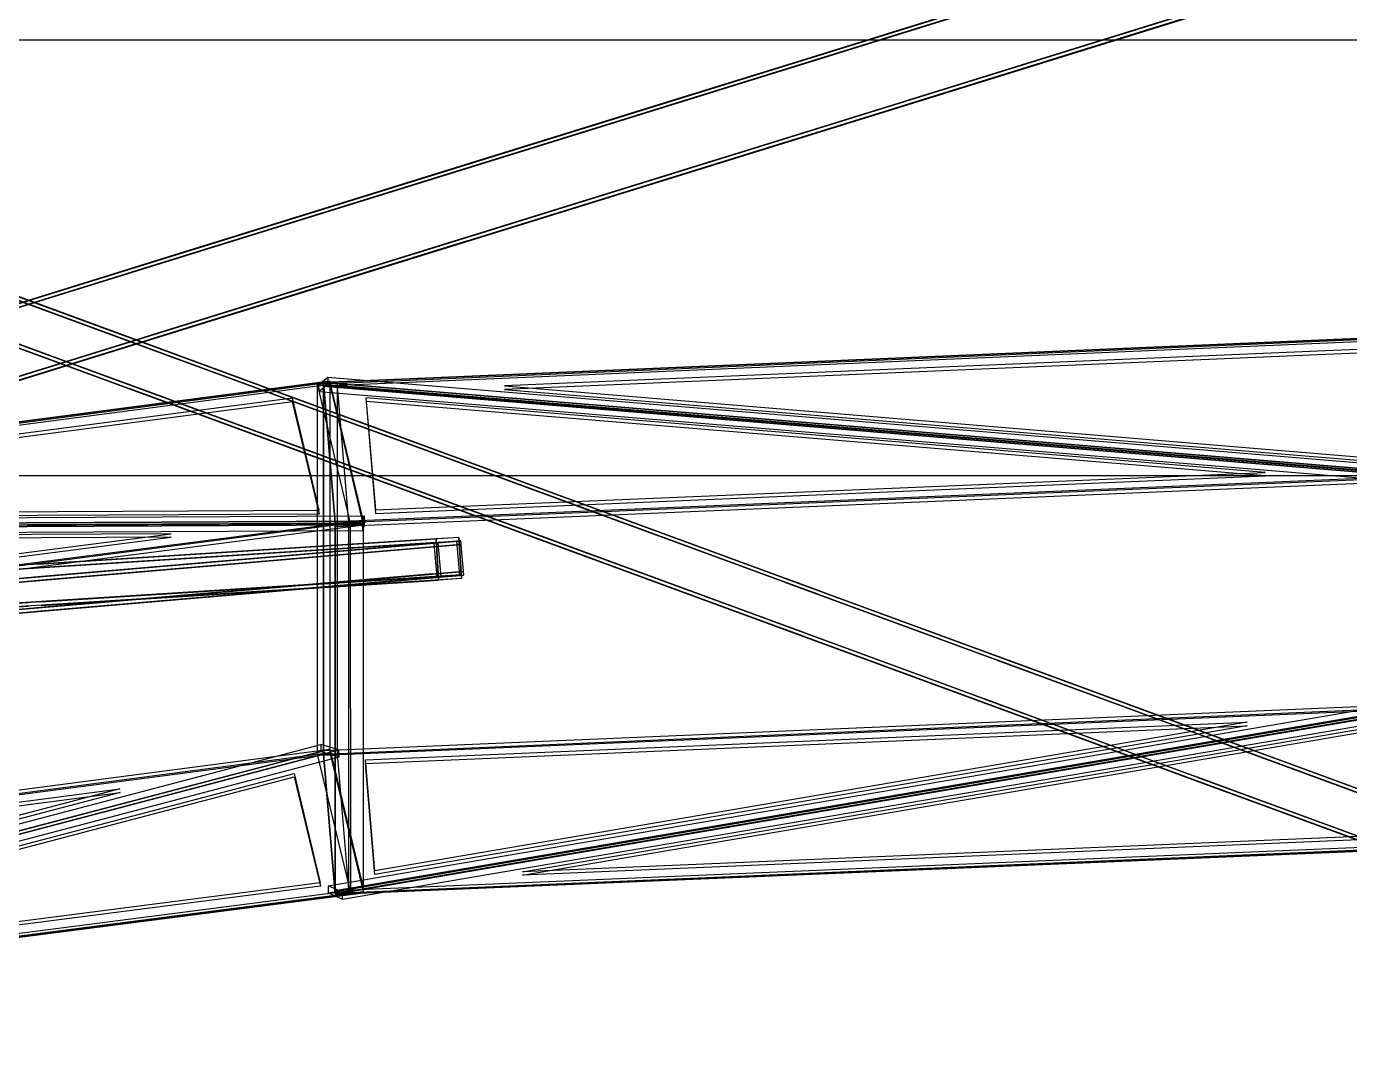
# Model space of a CAD drawing. Header units: millimetres. Extents: x -52000 to 48850, y -48850 to 51750.
# Drawn here: x -6136 to -366, y -27265 to -22842 of the extents above; entities that cross this region are included whole.
import ezdxf

# ---------------------------------------------------------------- set-up
doc = ezdxf.new("R2010")
doc.units = ezdxf.units.MM
doc.layers.add('D-STR-BASE', color=7, linetype='Continuous', lineweight=25)
doc.layers.add('D-STR-STRC', color=7, linetype='Continuous', lineweight=25)

msp = doc.modelspace()

# ---------------------------------------------------------------- linework, layer by layer
at = {"layer": 'D-STR-BASE'}
for points in [[(-24900, -22900), (24900, -22900), (24900, 22900), (-24900, 22900)], [(-7000, -24800), (7000, -24800), (7000, -21700), (-7000, -21700)]]:
    msp.add_lwpolyline(points, close=True, dxfattribs=at)
at = {"layer": 'D-STR-STRC'}
for points in [[(-13456.8, -26312.2), (-13038, -26182.2), (162, -22084.8), (-256.8, -22214.7)], [(-13452.1, -26327.5), (-13033.3, -26197.5), (166.7, -22100), (-252.1, -22230)], [(181.7, -26354.9), (-109.3, -26248), (-11260.6, -22150.5), (-10969.6, -22257.5)], [(176.2, -26369.9), (-114.8, -26263), (-11266.1, -22165.6), (-10975.1, -22272.5)], [(-13366.7, -26602.5), (-12947.9, -26472.5), (252.1, -22375.1), (-166.7, -22505.1)], [(109.3, -26552), (-181.7, -26445.1), (-11333, -22347.7), (-11042, -22454.6)], [(114.8, -26537), (-176.2, -26430.1), (-11327.5, -22332.6), (-11036.5, -22439.6)], [(-13362, -26617.8), (-12943.2, -26487.8), (256.8, -22390.4), (-162, -22520.4)], [(-2382.1, -22874.5), (-2045.1, -22769.8), (-1014.7, -22450)], [(-2380.2, -22873.9), (-1349.8, -22554), (-1012.8, -22449.4)], [(-2377.3, -22889.7), (-2040.3, -22785.1), (-1009.9, -22465.3)], [(-2375.5, -22889.2), (-1345, -22569.3), (-1008.1, -22464.7)], [(-2291.9, -23164.8), (-1955, -23060.2), (-924.5, -22740.3)], [(-2290.1, -23164.2), (-1259.7, -22844.4), (-922.7, -22739.7)], [(-2287.2, -23180.1), (-1950.2, -23075.5), (-919.8, -22755.6)], [(-2285.3, -23179.5), (-1254.9, -22859.6), (-917.9, -22755)], [(-3482.1, -23215.9), (-3145.1, -23111.3), (-2114.7, -22791.4)], [(-3480.2, -23215.3), (-2449.8, -22895.5), (-2112.8, -22790.9)], [(-3477.3, -23231.2), (-3140.3, -23126.6), (-2109.9, -22806.7)], [(-3475.5, -23230.6), (-2445, -22910.8), (-2108.1, -22806.1)], [(-4582.1, -23557.4), (-4245.1, -23452.8), (-3214.7, -23132.9)], [(-4580.2, -23556.8), (-3549.8, -23236.9), (-3212.8, -23132.3)], [(-3391.9, -23506.2), (-3055, -23401.6), (-2024.5, -23081.8)], [(-3390.1, -23505.7), (-2359.7, -23185.8), (-2022.7, -23081.2)], [(-3387.2, -23521.5), (-3050.2, -23416.9), (-2019.8, -23097.1)], [(-3385.3, -23520.9), (-2354.9, -23201.1), (-2017.9, -23096.5)], [(-4577.3, -23572.6), (-4240.3, -23468), (-3209.9, -23148.2)], [(-4575.5, -23572.1), (-3545, -23252.2), (-3208.1, -23147.6)], [(-4491.9, -23847.7), (-4155, -23743.1), (-3124.5, -23423.2)], [(-4490.1, -23847.1), (-3459.7, -23527.3), (-3122.7, -23422.7)], [(-5682.1, -23898.8), (-5345.1, -23794.2), (-4314.7, -23474.4)], [(-5680.2, -23898.2), (-4649.8, -23578.4), (-4312.8, -23473.8)], [(-4487.2, -23863), (-4150.2, -23758.4), (-3119.8, -23438.5)], [(-4485.3, -23862.4), (-3454.9, -23542.5), (-3117.9, -23437.9)], [(-5677.3, -23914.1), (-5340.3, -23809.5), (-4309.9, -23489.6)], [(-5675.5, -23913.5), (-4645, -23593.7), (-4308.1, -23489.1)], [(-5591.9, -24189.1), (-5255, -24084.5), (-4224.5, -23764.7)], [(-5590.1, -24188.6), (-4559.7, -23868.7), (-4222.7, -23764.1)], [(-6782.1, -24240.3), (-6445.1, -24135.7), (-5414.7, -23815.8)], [(-6780.2, -24239.7), (-5749.8, -23919.8), (-5412.8, -23815.2)], [(-5587.2, -24204.4), (-5250.2, -24099.8), (-4219.8, -23780)], [(-5585.3, -24203.9), (-4554.9, -23884), (-4217.9, -23779.4)], [(-6777.3, -24255.5), (-6440.3, -24150.9), (-5409.9, -23831.1)], [(-6775.5, -24255), (-5745, -23935.1), (-5408.1, -23830.5)], [(-5470.2, -24278.1), (-5674.6, -24203), (-6540.6, -23884.9)], [(-5467.5, -24279.1), (-6333.5, -23960.9), (-6537.9, -23885.8)], [(-5475.7, -24293.2), (-5680.1, -24218.1), (-6546.1, -23899.9)], [(-5473.1, -24294.2), (-6339, -23976), (-6543.4, -23900.9)], [(-6691.9, -24530.6), (-6355, -24426), (-5324.5, -24106.1)], [(-6690.1, -24530), (-5659.7, -24210.2), (-5322.7, -24105.6)], [(-5542.7, -24475.3), (-5747.1, -24400.2), (-6613, -24082)], [(-5540, -24476.3), (-6405.9, -24158.1), (-6610.3, -24083)], [(-5537.1, -24460.2), (-5741.5, -24385.1), (-6607.5, -24067)], [(-5534.5, -24461.2), (-6400.4, -24143), (-6604.8, -24067.9)], [(-6687.2, -24545.9), (-6350.2, -24441.3), (-5319.8, -24121.4)], [(-6685.3, -24545.3), (-5654.9, -24225.4), (-5317.9, -24120.8)], [(-4541, -24619.6), (-4745.4, -24544.5), (-5611.3, -24226.3)], [(-4538.3, -24620.6), (-5404.2, -24302.4), (-5608.6, -24227.3)], [(-4841, -24395.4), (64.8, -24802.4), (13.3, -24188.3)], [(-4840.9, -24410.8), (65, -24817.8), (13.4, -24203.7)], [(-4546.5, -24634.6), (-4750.9, -24559.5), (-5616.8, -24241.3)], [(-4543.8, -24635.6), (-5409.7, -24317.4), (-5614.1, -24242.3)], [(-4051, -24410.2), (-120.9, -24736.2), (-162.2, -24244.3)], [(-4050.9, -24425.6), (-120.7, -24751.7), (-162, -24259.7)], [(-9661.8, -25025), (-4666.3, -25000.5), (-4812.4, -24388.9)], [(-9661.4, -25040.4), (-4665.9, -25015.9), (-4812, -24404.3)], [(-4722.1, -26627), (-4722.2, -25008.1), (-4868.1, -24396.9), (-4868.1, -26015.8)], [(-4821.7, -24403.1), (-4860, -24433.9), (-4860.3, -24403.1), (-4822, -24372.3)], [(-4840.6, -26020.8), (-4840.6, -24400.8), (-4841, -24395.4), (-4841, -26015.4)], [(-4841, -24395.4), (-4789.5, -25007), (64.8, -24802.4)], [(-4789.5, -26626.3), (-4789.5, -25007.5), (-4841, -24396.1), (-4841, -26015)], [(-4811.1, -26014.3), (-4811.1, -24394.3), (-4812.4, -24388.9), (-4812.4, -26008.9)], [(-4666.3, -26619.8), (-4666.3, -25000.9), (-4812.3, -24389.6), (-4812.3, -26008.4)], [(-4730, -26623.8), (-4730, -25005), (-4781.5, -24393.6), (-4781.5, -26012.4)], [(-8852, -24971.8), (-4859.1, -24952.2), (-4975.8, -24463.3)], [(-4613.4, -24816.7), (-4817.8, -24741.6), (-5683.7, -24423.4)], [(-4610.7, -24817.7), (-5476.6, -24499.5), (-5681.1, -24424.4)], [(-4607.9, -24801.7), (-4812.3, -24726.6), (-5678.2, -24408.4)], [(-4605.2, -24802.7), (-5471.1, -24484.5), (-5675.5, -24409.4)], [(-4840.9, -24410.8), (-4789.4, -25022.5), (65, -24817.8)], [(-4655.3, -24462), (-4614.1, -24950.8), (-734.6, -24787.2)], [(-8851.7, -24987.2), (-4858.7, -24967.6), (-4975.5, -24478.7)], [(-4655.1, -24477.4), (-4613.9, -24966.2), (-734.5, -24802.6)], [(-3611.7, -24961.1), (-3816.1, -24885.9), (-4682, -24567.8)], [(-3609, -24962), (-4474.9, -24643.9), (-4679.4, -24568.8)], [(-3617.2, -24976.1), (-3821.6, -24901), (-4687.6, -24582.8)], [(-3614.5, -24977.1), (-4480.5, -24658.9), (-4684.9, -24583.8)], [(-3678.6, -25143.2), (-3883, -25068), (-4748.9, -24749.9)], [(-3675.9, -25144.1), (-4541.9, -24826), (-4746.3, -24750.8)], [(-3684.1, -25158.2), (-3888.5, -25083.1), (-4754.5, -24764.9)], [(-3681.4, -25159.2), (-4547.4, -24841), (-4751.8, -24765.9)], [(-2687.9, -25317.5), (-2892.3, -25242.4), (-3758.3, -24924.2)], [(-2685.2, -25318.5), (-3551.2, -25000.3), (-3755.6, -24925.2)], [(-2682.4, -25302.5), (-2886.8, -25227.4), (-3752.8, -24909.2)], [(-2679.7, -25303.5), (-3545.7, -24985.3), (-3750.1, -24910.2)], [(-4662.1, -25007), (-4669.4, -25040.2), (-4670.1, -25009.4), (-4662.8, -24976.2)], [(-9661.8, -25025), (-9515.7, -25625.7), (-4666.3, -25000.5)], [(-9661.4, -25040.4), (-9515.3, -25641), (-4665.9, -25015.9)], [(-4789.9, -25001.7), (-4789.9, -26621.7), (-4789.5, -26627), (-4789.5, -25007)], [(-4667.5, -24995.1), (-4667.5, -26615.1), (-4666.3, -26620.5), (-4666.3, -25000.5)], [(-27131.1, -27041.5), (-27112.5, -27039.9), (-4241.5, -25085.2), (-4260.1, -25086.8)], [(-4249.1, -25086.9), (-4249.1, -25086.9), (-26583.5, -26505), (-26583.5, -26505)], [(-9468.5, -25074.3), (-9352.6, -25550.9), (-5505, -25054.9)], [(-9468.1, -25089.7), (-9352.2, -25566.3), (-5504.7, -25070.3)], [(-6134.2, -25247), (-6122.6, -25246), (-4376.3, -25096.7)], [(-6103.4, -25244.3), (-4357.1, -25095.1), (-4345.5, -25094.1)], [(-4391.9, -25079.9), (-6083.9, -25187.3), (-6083.9, -25187.3)], [(-4390.8, -25095.9), (-6082.9, -25203.3), (-6082.9, -25203.3)], [(-4349.9, -25077.2), (-4349.9, -25077.2), (-6042, -25184.7)], [(-4348.9, -25093.2), (-4348.9, -25093.2), (-6041, -25200.7)], [(-4359.6, -25095.3), (-4346.8, -25244.8), (-4328.2, -25243.2), (-4341, -25093.7)], [(-4338.5, -25256.9), (-4349.9, -25077.2), (-4349.9, -25077.2), (-4338.5, -25256.9)], [(-4260.1, -25086.8), (-4247.4, -25236.3), (-4228.7, -25234.7), (-4241.5, -25085.2)], [(-4260.1, -25086.8), (-4247.4, -25236.3), (-4246.1, -25236.1), (-4258.9, -25086.7)], [(-4238.7, -25250.5), (-4250.1, -25070.9), (-4250.1, -25070.9), (-4238.7, -25250.5)], [(-4242.8, -25085.3), (-4230, -25234.8), (-4228.7, -25234.7), (-4241.5, -25085.2)], [(-2749.3, -25484.6), (-2953.7, -25409.5), (-3819.7, -25091.3)], [(-2746.6, -25485.6), (-3612.6, -25167.4), (-3817, -25092.3)], [(-27129.7, -27057.4), (-27111.1, -27055.8), (-4240.2, -25101.1), (-4258.8, -25102.7)], [(-6132.8, -25262.9), (-6121.2, -25261.9), (-4374.9, -25112.7)], [(-6102, -25260.3), (-4355.7, -25111), (-4344.1, -25110)], [(-2754.8, -25499.6), (-2959.2, -25424.5), (-3825.2, -25106.3)], [(-2752.2, -25500.6), (-3618.1, -25182.4), (-3822.5, -25107.3)], [(-27119.7, -27175), (-27101.1, -27173.4), (-4230.1, -25218.7), (-4248.7, -25220.3)], [(-27118.3, -27190.9), (-27099.7, -27189.3), (-4228.7, -25234.7), (-4247.4, -25236.3)], [(-4239.8, -25234.6), (-4239.8, -25234.6), (-26574.2, -26652.7), (-26574.2, -26652.7)], [(-6122.8, -25380.5), (-6111.2, -25379.5), (-4364.8, -25230.2)], [(-6121.4, -25396.4), (-6109.8, -25395.4), (-4363.5, -25246.2)], [(-6092, -25377.8), (-4345.7, -25228.6), (-4334.1, -25227.6)], [(-6090.6, -25393.8), (-4344.3, -25244.5), (-4332.7, -25243.5)], [(-4381.5, -25243.6), (-6073.5, -25351), (-6073.5, -25351)], [(-4380.5, -25259.5), (-6072.5, -25367), (-6072.5, -25367)], [(-4339.6, -25240.9), (-4339.6, -25240.9), (-6031.6, -25348.4)], [(-4338.5, -25256.9), (-4338.5, -25256.9), (-6030.6, -25364.3)], [(-1758.7, -25659), (-1963.1, -25583.9), (-2829, -25265.7)], [(-1756, -25660), (-2621.9, -25341.8), (-2826.3, -25266.7)], [(-1753.1, -25644), (-1957.5, -25568.9), (-2823.5, -25250.7)], [(-1750.4, -25644.9), (-2616.4, -25326.8), (-2820.8, -25251.7)], [(-6128.4, -25354.5), (-6128.4, -25354.5), (-7892.8, -25466.5)], [(-6127.4, -25370.5), (-6127.4, -25370.5), (-7891.8, -25482.5)], [(-1820, -25826.1), (-2024.4, -25751), (-2890.4, -25432.8)], [(-1817.4, -25827), (-2683.3, -25508.9), (-2887.7, -25433.8)], [(-1825.6, -25841.1), (-2030, -25766), (-2895.9, -25447.8)], [(-1822.9, -25842.1), (-2688.8, -25523.9), (-2893.2, -25448.8)], [(-829.4, -26000.4), (-1033.8, -25925.3), (-1899.7, -25607.1)], [(-826.7, -26001.4), (-1692.6, -25683.2), (-1897, -25608.1)], [(-823.9, -25985.4), (-1028.3, -25910.3), (-1894.2, -25592.1)], [(-821.2, -25986.4), (-1687.1, -25668.2), (-1891.5, -25593.1)], [(-896.3, -26182.5), (-1100.7, -26107.4), (-1966.6, -25789.2)], [(-893.6, -26183.5), (-1759.6, -25865.3), (-1964, -25790.2)], [(-890.8, -26167.5), (-1095.2, -26092.4), (-1961.1, -25774.2)], [(-888.1, -26168.5), (-1754, -25850.3), (-1958.4, -25775.2)], [(-4789.6, -26611.6), (-4841.2, -26000), (13.2, -25792.9)], [(-4789.5, -26627), (-4841, -26015.4), (13.3, -25808.3)], [(-4789.6, -26611.6), (13.1, -25792.9), (64.7, -26407)], [(-4789.5, -26627), (13.3, -25808.3), (64.8, -26422.4)], [(-4616.7, -26525.4), (-4657.6, -26041.1), (-813.3, -25877.1)], [(-4616.6, -26540.8), (-4657.4, -26056.5), (-813.2, -25892.5)], [(-3973.3, -26528.7), (-159.8, -25878.7), (-118.9, -26366.2)], [(-3973.1, -26544.1), (-159.7, -25894.1), (-118.7, -26381.6)], [(54, -26325), (-150.4, -26249.9), (-970.5, -25948.6)], [(56.7, -26326), (-763.4, -26024.7), (-967.8, -25949.6)], [(59.5, -26310), (-144.9, -26234.9), (-964.9, -25933.6)], [(62.2, -26311), (-757.9, -26009.7), (-962.3, -25934.6)], [(-9516, -27230.3), (-9662.1, -26629.6), (-4812.7, -25993.5)], [(-9515.7, -27245.7), (-9661.8, -26645), (-4812.4, -26008.9)], [(-9516.1, -27230.3), (-4812.8, -25993.5), (-4666.7, -26605.1)], [(-9515.7, -27245.7), (-4812.4, -26008.9), (-4666.3, -26620.5)], [(-4773.4, -25997.4), (-4852.4, -25974.2), (-4851.6, -26004.9), (-4772.7, -26028.2)], [(-8635.5, -27064.1), (-4968.7, -26099.8), (-4854.8, -26576.7)], [(-8635.1, -27079.4), (-4968.3, -26115.2), (-4854.4, -26592.1)], [(-12.9, -26507.1), (-217.3, -26432), (-1037.4, -26130.7)], [(-10.2, -26508.1), (-830.3, -26206.8), (-1034.7, -26131.7)], [(-7.4, -26492.1), (-211.8, -26417), (-1031.9, -26115.7)], [(-4.7, -26493.1), (-824.8, -26191.8), (-1029.2, -26116.7)], [(-9360.9, -27122.9), (-9473.8, -26659), (-5728.1, -26167.6)], [(-9360.6, -27138.3), (-9473.5, -26674.3), (-5727.8, -26183)], [(-4758.5, -26617.4), (-4820.8, -26590.4), (-4820.6, -26621.2), (-4758.3, -26648.3)]]:
    msp.add_lwpolyline(points, close=True, dxfattribs=at)
for points in [[(-13051.1, -26186.3), (148.9, -22088.8)], [(-13038, -26182.2), (162, -22084.8)], [(-109.3, -26248), (-11260.6, -22150.5)], [(-95.4, -26253.1), (-11246.7, -22155.6)], [(-13443.7, -26308.1), (-243.7, -22210.7)], [(-13456.8, -26312.2), (-256.8, -22214.7)], [(167.9, -26349.8), (-10983.4, -22252.4)], [(181.7, -26354.9), (-10969.6, -22257.5)], [(-181.7, -26445.1), (-11333, -22347.7)], [(-167.9, -26450.2), (-11319.1, -22352.7)], [(-12956.3, -26491.9), (243.7, -22394.4)], [(-12943.2, -26487.8), (256.8, -22390.4)], [(95.4, -26546.9), (-11055.8, -22449.5)], [(109.3, -26552), (-11042, -22454.6)], [(-13362, -26617.8), (-162, -22520.4)], [(-13348.9, -26613.7), (-148.9, -22516.3)], [(-4841, -24395.4), (13.3, -24188.3)], [(-4840.6, -24400.8), (13.7, -24193.7)], [(-9661.8, -25025), (-4812.4, -24388.9)], [(-9660.5, -25030.5), (-4811.1, -24394.3)], [(-4868.1, -24396.9), (-4812.3, -24389.6)], [(-4860.3, -24403.1), (45.6, -24810.1)], [(-4841, -24396.1), (-4781.5, -24393.6)], [(-4822, -24372.3), (83.9, -24779.3)], [(-4821.7, -24403.1), (84.2, -24810.1)], [(-4860, -24433.9), (45.9, -24840.9)], [(-4789.9, -25001.7), (64.4, -24797)], [(-4789.5, -25007), (64.8, -24802.4)], [(-9658.3, -25000.7), (-4662.8, -24976.2)], [(-9665.6, -25033.9), (-4670.1, -25009.4)], [(-9664.9, -25064.7), (-4669.4, -25040.2)], [(-9657.6, -25031.5), (-4662.1, -25007)], [(-9517, -25620.1), (-4667.5, -24995.1)], [(-9515.7, -25625.7), (-4666.3, -25000.5)], [(-4789.5, -25007.5), (-4730, -25005)], [(-4722.2, -25008.1), (-4666.3, -25000.9)], [(-27131.1, -27041.5), (-4260.1, -25086.8)], [(-27129.9, -27041.4), (-4258.9, -25086.7)], [(-27113.7, -27040), (-4242.8, -25085.3)], [(-27112.5, -27039.9), (-4241.5, -25085.2)], [(-4250.1, -25070.9), (-26584.6, -26489)], [(-4359.6, -25095.3), (-4260.1, -25086.8)], [(-4250.1, -25070.9), (-4349.9, -25077.2)], [(-4341, -25093.7), (-4241.5, -25085.2)], [(-27118.3, -27190.9), (-4247.4, -25236.3)], [(-27117.1, -27190.8), (-4246.1, -25236.1)], [(-27100.9, -27189.4), (-4230, -25234.8)], [(-27099.7, -27189.3), (-4228.7, -25234.7)], [(-4238.7, -25250.5), (-26573.1, -26668.7)], [(-4346.8, -25244.8), (-4247.4, -25236.3)], [(-4238.7, -25250.5), (-4338.5, -25256.9)], [(-4328.2, -25243.2), (-4228.7, -25234.7)], [(-4820.8, -26590.4), (-18.1, -25771.7)], [(-4841, -26015.4), (13.3, -25808.3)], [(-4840.6, -26020.8), (13.7, -25813.7)], [(-4820.6, -26621.2), (-17.8, -25802.5)], [(-4758.5, -26617.4), (44.3, -25798.7)], [(-4758.3, -26648.3), (44.5, -25829.5)], [(-9661.8, -26645), (-4812.4, -26008.9)], [(-9660.5, -26650.5), (-4811.1, -26014.3)], [(-9555.7, -27211), (-4852.4, -25974.2)], [(-9555, -27241.7), (-4851.6, -26004.9)], [(-9476.8, -27234.2), (-4773.4, -25997.4)], [(-4868.1, -26015.8), (-4812.3, -26008.4)], [(-4841, -26015), (-4781.5, -26012.4)], [(-9476, -27265), (-4772.7, -26028.2)], [(-4789.9, -26621.7), (64.4, -26417)], [(-4789.5, -26627), (64.8, -26422.4)], [(-9517, -27240.1), (-4667.5, -26615.1)], [(-9515.7, -27245.7), (-4666.3, -26620.5)], [(-4789.5, -26626.3), (-4730, -26623.8)], [(-4722.1, -26627), (-4666.3, -26619.8)]]:
    msp.add_lwpolyline(points, dxfattribs=at)

doc.saveas('drawing.dxf')
